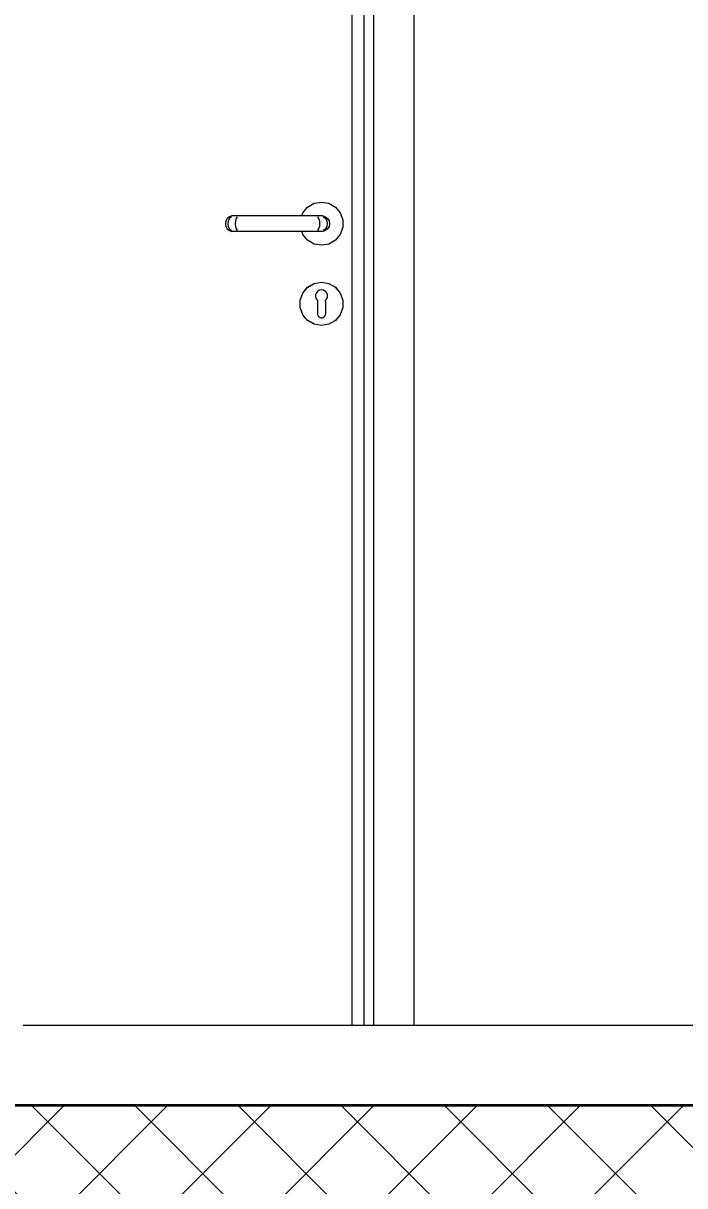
# Model space of a CAD drawing. Header units: millimetres. Extents: x -15634 to 67596, y -3027 to 55843.
# Drawn here: x 3894 to 4719, y 26496 to 27946 of the extents above; entities that cross this region are included whole.
import ezdxf

# ---------------------------------------------------------------- set-up
doc = ezdxf.new("R2010")
doc.units = ezdxf.units.MM
doc.header["$MEASUREMENT"] = 0
doc.set_wipeout_variables(frame=1)
doc.linetypes.add('Wipeout_Contour', pattern=[1000, 0, -1000])
doc.layers.add('Dimensioning - General', color=7, linetype='Continuous')
doc.layers.add('Structural - Bearing', color=7, linetype='Continuous')
for name, color, linetype, lineweight, true_color in [('Dimensioning - General_Pen_No__61', 7, 'Continuous', 20, 0x6a6a6a), ('Dimensioning - General_Pen_No__88', 7, 'Continuous', 20, 0xfd4435), ('Structural - Bearing_Pen_No__61', 7, 'Continuous', 20, 0x6a6a6a), ('Structural - Bearing_Pen_No__82', 7, 'Continuous', 20, 0xaaaaaa)]:
    doc.layers.add(name, color=color, linetype=linetype, lineweight=lineweight, true_color=true_color)
doc.layers.add('Structural - Bearing_Pen_No__1', color=7, linetype='Continuous', lineweight=13)
doc.layers.add('Structural - Bearing_Pen_No__7', color=7, linetype='Continuous', lineweight=35)
doc.styles.add('GENERATED_STYLE_6', font='calibril.ttf')
doc.dimstyles.new('GENERATED_STYLE__3', dxfattribs={"dimtxt": 195.999997, "dimasz": 106.4, "dimexe": 0.18, "dimexo": 0.0625, "dimgap": 0.09, "dimtad": 1, "dimdec": 0, "dimlfac": 0.1, "dimzin": 0, "dimdsep": 46, "dimtxsty": 'GENERATED_STYLE_6', "dimblk": 'ARROWHEAD_2', "dimblk1": 'ARROWHEAD_2', "dimblk2": 'ARROWHEAD_2', "dimcen": 0.09, "dimse1": 1, "dimse2": 1, "dimclrd": 256, "dimclre": 256, "dimclrt": 256, "dimadec": 0, "dimazin": 0, "dimtfac": 1, "dimtdec": 4, "dimtmove": 0, "dimatfit": 3, "dimfxl": 1, "dimtolj": 1, "dimtzin": 0, "dimarcsym": 0})

# ---------------------------------------------------------------- blocks, each defined once
blk = doc.blocks.new('*D52')
at = {"layer": 'Dimensioning - General_Pen_No__61', "color": 251, "linetype": 'Continuous', "lineweight": 20, "true_color": 0x6a6a6a, "transparency": 16777216}
for p, q in [((27454.4, 26636), (27594.4, 26555.2)), ((27629.4, 26595.6), (27419.4, 26595.6)), ((27524.4, 26395.6), (27524.4, 26595.6)), ((27454.4, 26436), (27594.4, 26355.2)), ((27629.4, 26395.6), (27419.4, 26395.6))]:
    blk.add_line(p, q, dxfattribs=at)
blk = doc.blocks.new('ARROWHEAD_2')
at = {"color": 0, "linetype": 'Continuous', "lineweight": 0}
for p, q in [((-0.378, -0.655), (0.378, 0.655)), ((0, 0), (-1, 0))]:
    blk.add_line(p, q, dxfattribs=at)
blk = doc.blocks.new('*D53')
at = {"layer": 'Dimensioning - General_Pen_No__61', "color": 251, "linetype": 'Continuous', "lineweight": 20, "true_color": 0x6a6a6a, "transparency": 16777216}
for p, q in [((27454.4, 29336), (27594.4, 29255.2)), ((27629.4, 29295.6), (27419.4, 29295.6)), ((27524.4, 26595.6), (27524.4, 29295.6)), ((27454.4, 26636), (27594.4, 26555.2)), ((27629.4, 26595.6), (27419.4, 26595.6))]:
    blk.add_line(p, q, dxfattribs=at)
at = {"layer": 'Dimensioning - General_Pen_No__88', "color": 20, "lineweight": 20, "true_color": 0xfd4435, "transparency": 16777216, "char_height": 196, "attachment_point": 7, "rotation": 90, "style": 'GENERATED_STYLE_6'}
for s, insert in [('\\A1;{\\pql;\\fCalibri Light|b0|i0|c0|p34;20}', (27485.2, 28937.4)), ('\\A1;{\\pql;\\fCalibri Light|b0|i0|c0|p34;270}', (27485.2, 27707.3))]:
    blk.add_mtext(s, dxfattribs=dict(at, insert=insert))
blk = doc.blocks.new('*D100')
at = {"layer": 'Dimensioning - General_Pen_No__61', "color": 251, "linetype": 'Continuous', "lineweight": 20, "true_color": 0x6a6a6a, "transparency": 16777216}
for p, q in [((28004.4, 26636), (28144.4, 26555.2)), ((28179.4, 26595.6), (27969.4, 26595.6)), ((28074.4, 26395.6), (28074.4, 26595.6)), ((28004.4, 26436), (28144.4, 26355.2)), ((28179.4, 26395.6), (27969.4, 26395.6))]:
    blk.add_line(p, q, dxfattribs=at)
blk = doc.blocks.new('*D101')
at = {"layer": 'Dimensioning - General_Pen_No__61', "color": 251, "linetype": 'Continuous', "lineweight": 20, "true_color": 0x6a6a6a, "transparency": 16777216}
for p, q in [((28004.4, 29336), (28144.4, 29255.2)), ((28179.4, 29295.6), (27969.4, 29295.6)), ((28074.4, 26595.6), (28074.4, 29295.6)), ((28004.4, 26636), (28144.4, 26555.2)), ((28179.4, 26595.6), (27969.4, 26595.6))]:
    blk.add_line(p, q, dxfattribs=at)
at = {"layer": 'Dimensioning - General_Pen_No__88', "color": 20, "lineweight": 20, "true_color": 0xfd4435, "transparency": 16777216, "char_height": 196, "attachment_point": 7, "rotation": 90, "style": 'GENERATED_STYLE_6'}
for s, insert in [('\\A1;{\\pql;\\fCalibri Light|b0|i0|c0|p34;20}', (28035.2, 28937.4)), ('\\A1;{\\pql;\\fCalibri Light|b0|i0|c0|p34;270}', (28035.2, 27707.3))]:
    blk.add_mtext(s, dxfattribs=dict(at, insert=insert))
blk = doc.blocks.new('*D128')
at = {"layer": 'Dimensioning - General_Pen_No__61', "color": 251, "linetype": 'Continuous', "lineweight": 20, "true_color": 0x6a6a6a, "transparency": 16777216}
for p, q in [((28554.4, 26636), (28694.4, 26555.2)), ((28729.4, 26595.6), (28519.4, 26595.6)), ((28624.4, 23695.6), (28624.4, 26595.6)), ((28554.4, 23736), (28694.4, 23655.2)), ((28729.4, 23695.6), (28519.4, 23695.6))]:
    blk.add_line(p, q, dxfattribs=at)
at = {"layer": 'Dimensioning - General_Pen_No__88', "color": 20, "lineweight": 20, "true_color": 0xfd4435, "transparency": 16777216, "insert": (28585.2, 24907.3), "char_height": 196, "attachment_point": 7, "rotation": 90, "style": 'GENERATED_STYLE_6'}
blk.add_mtext('\\A1;{\\pql;\\fCalibri Light|b0|i0|c0|p34;290}', dxfattribs=at)
blk = doc.blocks.new('*D129')
at = {"layer": 'Dimensioning - General_Pen_No__61', "color": 251, "linetype": 'Continuous', "lineweight": 20, "true_color": 0x6a6a6a, "transparency": 16777216}
for p, q in [((28554.4, 29536), (28694.4, 29455.2)), ((28729.4, 29495.6), (28519.4, 29495.6)), ((28624.4, 26595.6), (28624.4, 29495.6)), ((28554.4, 26636), (28694.4, 26555.2)), ((28729.4, 26595.6), (28519.4, 26595.6))]:
    blk.add_line(p, q, dxfattribs=at)
at = {"layer": 'Dimensioning - General_Pen_No__88', "color": 20, "lineweight": 20, "true_color": 0xfd4435, "transparency": 16777216, "insert": (28585.2, 27807.3), "char_height": 196, "attachment_point": 7, "rotation": 90, "style": 'GENERATED_STYLE_6'}
blk.add_mtext('\\A1;{\\pql;\\fCalibri Light|b0|i0|c0|p34;290}', dxfattribs=at)

msp = doc.modelspace()

# ---------------------------------------------------------------- wipeouts: each hides what was drawn before it
at = {"color": 254, "linetype": 'Wipeout_Contour', "lineweight": 0, "ltscale": 112287.18999}
msp.add_wipeout([(4319.4, 26695.6), (4331.4, 26695.6), (4331.4, 28782.6), (4319.4, 28770.6)], dxfattribs=at).dxf.layer = 'Structural - Bearing'
at = {"color": 254, "linetype": 'Wipeout_Contour', "lineweight": 0, "ltscale": 756611.012508}
msp.add_wipeout([(4241.7, 27705.5), (4268.1, 27705.5), (4271.4, 27704.3), (4274, 27702), (4275.8, 27699), (4276.4, 27695.6), (4275.8, 27692.2), (4274, 27689.2), (4271.4, 27686.9), (4268.1, 27685.8), (4241.7, 27685.8), (4243, 27682.1), (4249, 27674.9), (4257.1, 27670.2), (4266.4, 27668.6), (4275.6, 27670.2), (4283.7, 27674.9), (4289.7, 27682.1), (4293, 27690.9), (4293, 27700.3), (4289.7, 27709.1), (4283.7, 27716.3), (4275.6, 27721), (4266.4, 27722.6), (4257.1, 27721), (4249, 27716.3), (4243, 27709.1)], dxfattribs=at).dxf.layer = 'Structural - Bearing'
at = {"color": 254, "linetype": 'Wipeout_Contour', "lineweight": 0, "ltscale": 195556.179742}
msp.add_wipeout([(4260, 27609.4), (4260.9, 27610.5), (4257.2, 27620.9), (4249.1, 27616.2), (4259, 27604.4), (4259, 27604.4), (4259, 27607)], dxfattribs=at).dxf.layer = 'Structural - Bearing'

# ---------------------------------------------------------------- next in the draw order: wipeouts: each hides what was drawn before it
at = {"color": 254, "linetype": 'Wipeout_Contour', "lineweight": 0, "ltscale": 112367.708616}
msp.add_wipeout([(4381.4, 26695.6), (4381.4, 28832.6), (4331.4, 28782.6), (4331.4, 26695.6)], dxfattribs=at).dxf.layer = 'Structural - Bearing'
at = {"color": 254, "linetype": 'Wipeout_Contour', "lineweight": 0, "ltscale": 112237.342647}
msp.add_wipeout([(4304.4, 28755.6), (4304.4, 26695.6), (4319.4, 26695.6), (4319.4, 28755.6)], dxfattribs=at).dxf.layer = 'Structural - Bearing'
at = {"color": 254, "linetype": 'Wipeout_Contour', "lineweight": 0, "ltscale": 112127.063232}
msp.add_wipeout([(4265.9, 27705.5), (4268.8, 27704.3), (4271.4, 27704.3), (4268.1, 27705.5)], dxfattribs=at).dxf.layer = 'Structural - Bearing'
at = {"color": 254, "linetype": 'Wipeout_Contour', "lineweight": 0, "ltscale": 112087.37121}
msp.add_wipeout([(4273.3, 27695.6), (4272.8, 27692.2), (4275.8, 27692.2), (4276.4, 27695.6)], dxfattribs=at).dxf.layer = 'Structural - Bearing'
at = {"color": 254, "linetype": 'Wipeout_Contour', "lineweight": 0, "ltscale": 167585.811843}
msp.add_wipeout([(4259.8, 27602), (4259, 27604.4), (4249.1, 27616.2), (4243.1, 27609.1), (4261.4, 27598.5), (4261.4, 27600)], dxfattribs=at).dxf.layer = 'Structural - Bearing'

# ---------------------------------------------------------------- next in the draw order: wipeouts: each hides what was drawn before it
at = {"color": 254, "linetype": 'Wipeout_Contour', "lineweight": 0, "ltscale": 112122.012749}
msp.add_wipeout([(4268.8, 27704.3), (4271.2, 27702), (4274, 27702), (4271.4, 27704.3)], dxfattribs=at).dxf.layer = 'Structural - Bearing'
at = {"color": 254, "linetype": 'Wipeout_Contour', "lineweight": 0, "ltscale": 112073.992477}
msp.add_wipeout([(4272.8, 27692.2), (4271.2, 27689.2), (4274, 27689.2), (4275.8, 27692.2)], dxfattribs=at).dxf.layer = 'Structural - Bearing'
at = {"color": 254, "linetype": 'Wipeout_Contour', "lineweight": 0, "ltscale": 111776.581063}
msp.add_wipeout([(4249, 27616.3), (4249.1, 27616.2), (4257.2, 27620.9), (4257.1, 27621)], dxfattribs=at).dxf.layer = 'Structural - Bearing'

# ---------------------------------------------------------------- next in the draw order: wipeouts: each hides what was drawn before it
at = {"color": 254, "linetype": 'Wipeout_Contour', "lineweight": 0, "ltscale": 112112.924105}
msp.add_wipeout([(4271.2, 27702), (4272.8, 27699), (4275.8, 27699), (4274, 27702)], dxfattribs=at).dxf.layer = 'Structural - Bearing'
at = {"color": 254, "linetype": 'Wipeout_Contour', "lineweight": 0, "ltscale": 112062.365379}
msp.add_wipeout([(4268.8, 27686.9), (4271.4, 27686.9), (4274, 27689.2), (4271.2, 27689.2)], dxfattribs=at).dxf.layer = 'Structural - Bearing'
at = {"color": 254, "linetype": 'Wipeout_Contour', "lineweight": 0, "ltscale": 167652.473073}
msp.add_wipeout([(4261.6, 27611.3), (4263.8, 27612.6), (4266.4, 27613), (4266.4, 27622.5), (4257.2, 27620.9), (4260.9, 27610.5)], dxfattribs=at).dxf.layer = 'Structural - Bearing'

# ---------------------------------------------------------------- next in the draw order: wipeouts: each hides what was drawn before it
at = {"color": 254, "linetype": 'Wipeout_Contour', "lineweight": 0, "ltscale": 112100.891943}
msp.add_wipeout([(4275.8, 27699), (4272.8, 27699), (4273.3, 27695.6), (4276.4, 27695.6)], dxfattribs=at).dxf.layer = 'Structural - Bearing'
at = {"color": 254, "linetype": 'Wipeout_Contour', "lineweight": 0, "ltscale": 112053.893819}
msp.add_wipeout([(4268.8, 27686.9), (4265.9, 27685.8), (4268.1, 27685.8), (4271.4, 27686.9)], dxfattribs=at).dxf.layer = 'Structural - Bearing'
at = {"color": 254, "linetype": 'Wipeout_Contour', "lineweight": 0, "ltscale": 111794.322772}
msp.add_wipeout([(4257.1, 27621), (4257.2, 27620.9), (4266.4, 27622.5), (4266.4, 27622.6)], dxfattribs=at).dxf.layer = 'Structural - Bearing'
at = {"color": 254, "linetype": 'Wipeout_Contour', "lineweight": 0, "ltscale": 111705.782397}
msp.add_wipeout([(4261.4, 27596.5), (4261.4, 27598.5), (4243.1, 27609.1), (4239.9, 27600.3)], dxfattribs=at).dxf.layer = 'Structural - Bearing'

# ---------------------------------------------------------------- next in the draw order: wipeouts: each hides what was drawn before it
at = {"color": 254, "linetype": 'Wipeout_Contour', "lineweight": 0, "ltscale": 112124.297652}
msp.add_wipeout([(4265.9, 27705.5), (4259.8, 27705.5), (4261.5, 27704.3), (4268.8, 27704.3)], dxfattribs=at).dxf.layer = 'Structural - Bearing'
at = {"color": 254, "linetype": 'Wipeout_Contour', "lineweight": 0, "ltscale": 112083.660634}
msp.add_wipeout([(4273.3, 27695.6), (4264, 27695.6), (4263.7, 27692.2), (4272.8, 27692.2)], dxfattribs=at).dxf.layer = 'Structural - Bearing'
at = {"color": 254, "linetype": 'Wipeout_Contour', "lineweight": 0, "ltscale": 167659.349677}
msp.add_wipeout([(4268.9, 27612.6), (4271.1, 27611.3), (4271.8, 27610.5), (4275.6, 27620.9), (4266.4, 27622.5), (4266.4, 27613)], dxfattribs=at).dxf.layer = 'Structural - Bearing'
at = {"color": 254, "linetype": 'Wipeout_Contour', "lineweight": 0, "ltscale": 111748.861102}
msp.add_wipeout([(4243, 27609.1), (4243.1, 27609.1), (4249.1, 27616.2), (4249, 27616.3)], dxfattribs=at).dxf.layer = 'Structural - Bearing'
at = {"color": 254, "linetype": 'Wipeout_Contour', "lineweight": 0, "ltscale": 139534.040785}
msp.add_wipeout([(4257.2, 27570.3), (4261.5, 27582.3), (4261.4, 27583.1), (4261.4, 27589.6), (4249.1, 27575)], dxfattribs=at).dxf.layer = 'Structural - Bearing'

# ---------------------------------------------------------------- next in the draw order: wipeouts: each hides what was drawn before it
at = {"color": 254, "linetype": 'Wipeout_Contour', "lineweight": 0, "ltscale": 112118.806863}
msp.add_wipeout([(4268.8, 27704.3), (4261.5, 27704.3), (4262.8, 27702), (4271.2, 27702)], dxfattribs=at).dxf.layer = 'Structural - Bearing'
at = {"color": 254, "linetype": 'Wipeout_Contour', "lineweight": 0, "ltscale": 112070.457236}
msp.add_wipeout([(4272.8, 27692.2), (4263.7, 27692.2), (4262.8, 27689.2), (4271.2, 27689.2)], dxfattribs=at).dxf.layer = 'Structural - Bearing'
at = {"color": 254, "linetype": 'Wipeout_Contour', "lineweight": 0, "ltscale": 111799.952104}
msp.add_wipeout([(4266.4, 27622.6), (4266.4, 27622.5), (4275.6, 27620.9), (4275.6, 27621)], dxfattribs=at).dxf.layer = 'Structural - Bearing'
at = {"color": 254, "linetype": 'Wipeout_Contour', "lineweight": 0, "ltscale": 111643.877132}
msp.add_wipeout([(4261.4, 27589.6), (4261.4, 27592.7), (4243.1, 27582.2), (4249.1, 27575)], dxfattribs=at).dxf.layer = 'Structural - Bearing'

# ---------------------------------------------------------------- next in the draw order: wipeouts: each hides what was drawn before it
at = {"color": 254, "linetype": 'Wipeout_Contour', "lineweight": 0, "ltscale": 112109.390081}
msp.add_wipeout([(4271.2, 27702), (4262.8, 27702), (4263.7, 27699), (4272.8, 27699)], dxfattribs=at).dxf.layer = 'Structural - Bearing'
at = {"color": 254, "linetype": 'Wipeout_Contour', "lineweight": 0, "ltscale": 112059.157798}
msp.add_wipeout([(4271.2, 27689.2), (4262.8, 27689.2), (4261.5, 27686.9), (4268.8, 27686.9)], dxfattribs=at).dxf.layer = 'Structural - Bearing'
at = {"color": 254, "linetype": 'Wipeout_Contour', "lineweight": 0, "ltscale": 195575.127196}
msp.add_wipeout([(4272.8, 27609.4), (4273.7, 27607), (4273.8, 27604.4), (4273.7, 27604.4), (4283.7, 27616.2), (4275.6, 27620.9), (4271.8, 27610.5)], dxfattribs=at).dxf.layer = 'Structural - Bearing'
at = {"color": 254, "linetype": 'Wipeout_Contour', "lineweight": 0, "ltscale": 111663.577775}
msp.add_wipeout([(4261.4, 27592.7), (4261.4, 27594.7), (4239.9, 27590.9), (4243.1, 27582.2)], dxfattribs=at).dxf.layer = 'Structural - Bearing'

# ---------------------------------------------------------------- next in the draw order: wipeouts: each hides what was drawn before it
at = {"color": 254, "linetype": 'Wipeout_Contour', "lineweight": 0, "ltscale": 112097.181811}
msp.add_wipeout([(4272.8, 27699), (4263.7, 27699), (4264, 27695.6), (4273.3, 27695.6)], dxfattribs=at).dxf.layer = 'Structural - Bearing'
at = {"color": 254, "linetype": 'Wipeout_Contour', "lineweight": 0, "ltscale": 112051.126439}
msp.add_wipeout([(4268.8, 27686.9), (4261.5, 27686.9), (4259.8, 27685.8), (4265.9, 27685.8)], dxfattribs=at).dxf.layer = 'Structural - Bearing'
at = {"color": 254, "linetype": 'Wipeout_Contour', "lineweight": 0, "ltscale": 111792.789718}
msp.add_wipeout([(4275.6, 27621), (4275.6, 27620.9), (4283.7, 27616.2), (4283.7, 27616.3)], dxfattribs=at).dxf.layer = 'Structural - Bearing'
at = {"color": 254, "linetype": 'Wipeout_Contour', "lineweight": 0, "ltscale": 111684.217225}
msp.add_wipeout([(4261.4, 27594.7), (4261.4, 27596.5), (4239.9, 27600.3), (4239.9, 27590.9)], dxfattribs=at).dxf.layer = 'Structural - Bearing'
at = {"color": 254, "linetype": 'Wipeout_Contour', "lineweight": 0, "ltscale": 223239.106295}
msp.add_wipeout([(4261.7, 27581.4), (4261.5, 27582.3), (4257.2, 27570.3), (4266.4, 27568.7), (4266.4, 27578.2), (4265.5, 27578.2), (4263.9, 27578.8), (4262.5, 27579.9)], dxfattribs=at).dxf.layer = 'Structural - Bearing'

# ---------------------------------------------------------------- next in the draw order: wipeouts: each hides what was drawn before it
at = {"color": 254, "linetype": 'Wipeout_Contour', "lineweight": 0, "ltscale": 112119.565058}
msp.add_wipeout([(4259.8, 27705.5), (4251.6, 27705.5), (4252, 27704.3), (4261.5, 27704.3)], dxfattribs=at).dxf.layer = 'Structural - Bearing'
at = {"color": 254, "linetype": 'Wipeout_Contour', "lineweight": 0, "ltscale": 112077.450231}
msp.add_wipeout([(4252.7, 27695.6), (4252.6, 27692.2), (4263.7, 27692.2), (4264, 27695.6)], dxfattribs=at).dxf.layer = 'Structural - Bearing'
at = {"color": 254, "linetype": 'Wipeout_Contour', "lineweight": 0, "ltscale": 111714.500484}
msp.add_wipeout([(4239.8, 27600.3), (4239.9, 27600.3), (4243.1, 27609.1), (4243, 27609.1)], dxfattribs=at).dxf.layer = 'Structural - Bearing'
at = {"color": 254, "linetype": 'Wipeout_Contour', "lineweight": 0, "ltscale": 167605.864055}
msp.add_wipeout([(4272.9, 27602), (4271.4, 27600), (4271.4, 27598.5), (4289.7, 27609.1), (4283.7, 27616.2), (4273.7, 27604.4)], dxfattribs=at).dxf.layer = 'Structural - Bearing'
at = {"color": 254, "linetype": 'Wipeout_Contour', "lineweight": 0, "ltscale": 223247.401892}
msp.add_wipeout([(4267.2, 27578.2), (4266.4, 27578.2), (4266.4, 27568.7), (4275.6, 27570.3), (4271.2, 27582.3), (4271.1, 27581.4), (4270.2, 27579.9), (4268.9, 27578.8)], dxfattribs=at).dxf.layer = 'Structural - Bearing'
at = {"color": 254, "linetype": 'Wipeout_Contour', "lineweight": 0, "ltscale": 111594.855953}
msp.add_wipeout([(4257.1, 27570.2), (4257.2, 27570.3), (4249.1, 27575), (4249, 27574.9)], dxfattribs=at).dxf.layer = 'Structural - Bearing'

# ---------------------------------------------------------------- next in the draw order: wipeouts: each hides what was drawn before it
at = {"color": 254, "linetype": 'Wipeout_Contour', "lineweight": 0, "ltscale": 112113.383524}
msp.add_wipeout([(4261.5, 27704.3), (4252, 27704.3), (4252.4, 27702), (4262.8, 27702)], dxfattribs=at).dxf.layer = 'Structural - Bearing'
at = {"color": 254, "linetype": 'Wipeout_Contour', "lineweight": 0, "ltscale": 112064.518659}
msp.add_wipeout([(4252.6, 27692.2), (4252.4, 27689.2), (4262.8, 27689.2), (4263.7, 27692.2)], dxfattribs=at).dxf.layer = 'Structural - Bearing'
at = {"color": 254, "linetype": 'Wipeout_Contour', "lineweight": 0, "ltscale": 111773.698641}
msp.add_wipeout([(4283.7, 27616.3), (4283.7, 27616.2), (4289.7, 27609.1), (4289.7, 27609.1)], dxfattribs=at).dxf.layer = 'Structural - Bearing'
at = {"color": 254, "linetype": 'Wipeout_Contour', "lineweight": 0, "ltscale": 111613.976672}
msp.add_wipeout([(4249, 27574.9), (4249.1, 27575), (4243.1, 27582.2), (4243, 27582.1)], dxfattribs=at).dxf.layer = 'Structural - Bearing'
at = {"color": 254, "linetype": 'Wipeout_Contour', "lineweight": 0, "ltscale": 111587.680806}
msp.add_wipeout([(4266.4, 27568.6), (4266.4, 27568.7), (4257.2, 27570.3), (4257.1, 27570.2)], dxfattribs=at).dxf.layer = 'Structural - Bearing'

# ---------------------------------------------------------------- next in the draw order: wipeouts: each hides what was drawn before it
at = {"color": 254, "linetype": 'Wipeout_Contour', "lineweight": 0, "ltscale": 112103.453546}
msp.add_wipeout([(4252.4, 27702), (4252.6, 27699), (4263.7, 27699), (4262.8, 27702)], dxfattribs=at).dxf.layer = 'Structural - Bearing'
at = {"color": 254, "linetype": 'Wipeout_Contour', "lineweight": 0, "ltscale": 112053.731596}
msp.add_wipeout([(4262.8, 27689.2), (4252.4, 27689.2), (4252, 27686.9), (4261.5, 27686.9)], dxfattribs=at).dxf.layer = 'Structural - Bearing'
at = {"color": 254, "linetype": 'Wipeout_Contour', "lineweight": 0, "ltscale": 111724.092567}
msp.add_wipeout([(4271.4, 27598.5), (4271.4, 27596.5), (4292.9, 27600.3), (4289.7, 27609.1)], dxfattribs=at).dxf.layer = 'Structural - Bearing'
at = {"color": 254, "linetype": 'Wipeout_Contour', "lineweight": 0, "ltscale": 111642.731666}
msp.add_wipeout([(4243, 27582.1), (4243.1, 27582.2), (4239.9, 27590.9), (4239.8, 27590.9)], dxfattribs=at).dxf.layer = 'Structural - Bearing'

# ---------------------------------------------------------------- next in the draw order: wipeouts: each hides what was drawn before it
at = {"color": 254, "linetype": 'Wipeout_Contour', "lineweight": 0, "ltscale": 112090.972149}
msp.add_wipeout([(4263.7, 27699), (4252.6, 27699), (4252.7, 27695.6), (4264, 27695.6)], dxfattribs=at).dxf.layer = 'Structural - Bearing'
at = {"color": 254, "linetype": 'Wipeout_Contour', "lineweight": 0, "ltscale": 112046.390769}
msp.add_wipeout([(4261.5, 27686.9), (4252, 27686.9), (4251.6, 27685.8), (4259.8, 27685.8)], dxfattribs=at).dxf.layer = 'Structural - Bearing'
at = {"color": 254, "linetype": 'Wipeout_Contour', "lineweight": 0, "ltscale": 111744.976302}
msp.add_wipeout([(4289.7, 27609.1), (4289.7, 27609.1), (4292.9, 27600.3), (4293, 27600.3)], dxfattribs=at).dxf.layer = 'Structural - Bearing'
at = {"color": 254, "linetype": 'Wipeout_Contour', "lineweight": 0, "ltscale": 111677.643825}
msp.add_wipeout([(4239.8, 27590.9), (4239.9, 27590.9), (4239.9, 27600.3), (4239.8, 27600.3)], dxfattribs=at).dxf.layer = 'Structural - Bearing'
at = {"color": 254, "linetype": 'Wipeout_Contour', "lineweight": 0, "ltscale": 139547.02721}
msp.add_wipeout([(4283.7, 27575), (4271.4, 27589.6), (4271.4, 27583.1), (4271.2, 27582.3), (4275.6, 27570.3)], dxfattribs=at).dxf.layer = 'Structural - Bearing'

# ---------------------------------------------------------------- next in the draw order: wipeouts: each hides what was drawn before it
at = {"color": 254, "linetype": 'Wipeout_Contour', "lineweight": 0, "ltscale": 112049.207074}
msp.add_wipeout([(4252.7, 27695.6), (4170.1, 27695.6), (4170.1, 27692.2), (4252.6, 27692.2)], dxfattribs=at).dxf.layer = 'Structural - Bearing'
at = {"color": 254, "linetype": 'Wipeout_Contour', "lineweight": 0, "ltscale": 112092.561095}
msp.add_wipeout([(4251.6, 27705.5), (4171.1, 27705.5), (4170.7, 27704.3), (4252, 27704.3)], dxfattribs=at).dxf.layer = 'Structural - Bearing'
at = {"color": 254, "linetype": 'Wipeout_Contour', "lineweight": 0, "ltscale": 111703.463199}
msp.add_wipeout([(4271.4, 27596.5), (4271.4, 27594.7), (4292.9, 27590.9), (4292.9, 27600.3)], dxfattribs=at).dxf.layer = 'Structural - Bearing'
at = {"color": 254, "linetype": 'Wipeout_Contour', "lineweight": 0, "ltscale": 111593.320259}
msp.add_wipeout([(4275.6, 27570.2), (4275.6, 27570.3), (4266.4, 27568.7), (4266.4, 27568.6)], dxfattribs=at).dxf.layer = 'Structural - Bearing'

# ---------------------------------------------------------------- next in the draw order: wipeouts: each hides what was drawn before it
at = {"color": 254, "linetype": 'Wipeout_Contour', "lineweight": 0, "ltscale": 112085.80059}
msp.add_wipeout([(4252, 27704.3), (4170.7, 27704.3), (4170.4, 27702), (4252.4, 27702)], dxfattribs=at).dxf.layer = 'Structural - Bearing'
at = {"color": 254, "linetype": 'Wipeout_Contour', "lineweight": 0, "ltscale": 112036.496584}
msp.add_wipeout([(4170.1, 27692.2), (4170.4, 27689.2), (4252.4, 27689.2), (4252.6, 27692.2)], dxfattribs=at).dxf.layer = 'Structural - Bearing'
at = {"color": 254, "linetype": 'Wipeout_Contour', "lineweight": 0, "ltscale": 111681.897643}
msp.add_wipeout([(4271.4, 27594.7), (4271.4, 27592.7), (4289.7, 27582.2), (4292.9, 27590.9)], dxfattribs=at).dxf.layer = 'Structural - Bearing'

# ---------------------------------------------------------------- next in the draw order: wipeouts: each hides what was drawn before it
at = {"color": 254, "linetype": 'Wipeout_Contour', "lineweight": 0, "ltscale": 112075.44119}
msp.add_wipeout([(4170.4, 27702), (4170.1, 27699), (4252.6, 27699), (4252.4, 27702)], dxfattribs=at).dxf.layer = 'Structural - Bearing'
at = {"color": 254, "linetype": 'Wipeout_Contour', "lineweight": 0, "ltscale": 112026.133991}
msp.add_wipeout([(4252.4, 27689.2), (4170.4, 27689.2), (4170.7, 27686.9), (4252, 27686.9)], dxfattribs=at).dxf.layer = 'Structural - Bearing'
at = {"color": 254, "linetype": 'Wipeout_Contour', "lineweight": 0, "ltscale": 111659.443338}
msp.add_wipeout([(4271.4, 27592.7), (4271.4, 27589.6), (4283.7, 27575), (4289.7, 27582.2)], dxfattribs=at).dxf.layer = 'Structural - Bearing'

# ---------------------------------------------------------------- next in the draw order: wipeouts: each hides what was drawn before it
at = {"color": 254, "linetype": 'Wipeout_Contour', "lineweight": 0, "ltscale": 112062.732394}
msp.add_wipeout([(4252.6, 27699), (4170.1, 27699), (4170.1, 27695.6), (4252.7, 27695.6)], dxfattribs=at).dxf.layer = 'Structural - Bearing'
at = {"color": 254, "linetype": 'Wipeout_Contour', "lineweight": 0, "ltscale": 112019.369174}
msp.add_wipeout([(4252, 27686.9), (4170.7, 27686.9), (4171.1, 27685.8), (4251.6, 27685.8)], dxfattribs=at).dxf.layer = 'Structural - Bearing'
at = {"color": 254, "linetype": 'Wipeout_Contour', "lineweight": 0, "ltscale": 111710.084443}
msp.add_wipeout([(4293, 27600.3), (4292.9, 27600.3), (4292.9, 27590.9), (4293, 27590.9)], dxfattribs=at).dxf.layer = 'Structural - Bearing'
at = {"color": 254, "linetype": 'Wipeout_Contour', "lineweight": 0, "ltscale": 111611.090199}
msp.add_wipeout([(4283.7, 27574.9), (4283.7, 27575), (4275.6, 27570.3), (4275.6, 27570.2)], dxfattribs=at).dxf.layer = 'Structural - Bearing'

# ---------------------------------------------------------------- next in the draw order: wipeouts: each hides what was drawn before it
at = {"color": 254, "linetype": 'Wipeout_Contour', "lineweight": 0, "ltscale": 112021.038336}
msp.add_wipeout([(4170.1, 27695.6), (4158.7, 27695.6), (4159, 27692.2), (4170.1, 27692.2)], dxfattribs=at).dxf.layer = 'Structural - Bearing'
at = {"color": 254, "linetype": 'Wipeout_Contour', "lineweight": 0, "ltscale": 112065.613397}
msp.add_wipeout([(4171.1, 27705.5), (4163, 27705.5), (4161.3, 27704.3), (4170.7, 27704.3)], dxfattribs=at).dxf.layer = 'Structural - Bearing'
at = {"color": 254, "linetype": 'Wipeout_Contour', "lineweight": 0, "ltscale": 753978.670594}
msp.add_wipeout([(4259, 27607), (4259, 27604.4), (4259.8, 27602), (4261.4, 27600), (4261.4, 27583.1), (4261.7, 27581.4), (4262.5, 27579.9), (4263.9, 27578.8), (4265.5, 27578.2), (4267.2, 27578.2), (4268.9, 27578.8), (4270.2, 27579.9), (4271.1, 27581.4), (4271.4, 27583.1), (4271.4, 27600), (4272.9, 27602), (4273.7, 27604.4), (4273.8, 27604.4), (4273.7, 27607), (4272.8, 27609.4), (4271.8, 27610.5), (4271.1, 27611.3), (4268.9, 27612.6), (4266.4, 27613), (4263.8, 27612.6), (4261.6, 27611.3), (4260, 27609.4)], dxfattribs=at).dxf.layer = 'Structural - Bearing'
at = {"color": 254, "linetype": 'Wipeout_Contour', "lineweight": 0, "ltscale": 111673.226481}
msp.add_wipeout([(4293, 27590.9), (4292.9, 27590.9), (4289.7, 27582.2), (4289.7, 27582.1)], dxfattribs=at).dxf.layer = 'Structural - Bearing'

# ---------------------------------------------------------------- next in the draw order: wipeouts: each hides what was drawn before it
at = {"color": 254, "linetype": 'Wipeout_Contour', "lineweight": 0, "ltscale": 112058.282297}
msp.add_wipeout([(4170.7, 27704.3), (4161.3, 27704.3), (4159.9, 27702), (4170.4, 27702)], dxfattribs=at).dxf.layer = 'Structural - Bearing'
at = {"color": 254, "linetype": 'Wipeout_Contour', "lineweight": 0, "ltscale": 112008.545544}
msp.add_wipeout([(4159, 27692.2), (4159.9, 27689.2), (4170.4, 27689.2), (4170.1, 27692.2)], dxfattribs=at).dxf.layer = 'Structural - Bearing'
at = {"color": 254, "linetype": 'Wipeout_Contour', "lineweight": 0, "ltscale": 111638.843308}
msp.add_wipeout([(4289.7, 27582.1), (4289.7, 27582.2), (4283.7, 27575), (4283.7, 27574.9)], dxfattribs=at).dxf.layer = 'Structural - Bearing'

# ---------------------------------------------------------------- next in the draw order: wipeouts: each hides what was drawn before it
at = {"color": 254, "linetype": 'Wipeout_Contour', "lineweight": 0, "ltscale": 112047.499845}
msp.add_wipeout([(4159.9, 27702), (4159, 27699), (4170.1, 27699), (4170.4, 27702)], dxfattribs=at).dxf.layer = 'Structural - Bearing'
at = {"color": 254, "linetype": 'Wipeout_Contour', "lineweight": 0, "ltscale": 111998.60106}
msp.add_wipeout([(4170.4, 27689.2), (4159.9, 27689.2), (4161.3, 27686.9), (4170.7, 27686.9)], dxfattribs=at).dxf.layer = 'Structural - Bearing'

# ---------------------------------------------------------------- next in the draw order: wipeouts: each hides what was drawn before it
at = {"color": 254, "linetype": 'Wipeout_Contour', "lineweight": 0, "ltscale": 112034.567049}
msp.add_wipeout([(4159, 27699), (4158.7, 27695.6), (4170.1, 27695.6), (4170.1, 27699)], dxfattribs=at).dxf.layer = 'Structural - Bearing'
at = {"color": 254, "linetype": 'Wipeout_Contour', "lineweight": 0, "ltscale": 111992.403881}
msp.add_wipeout([(4170.7, 27686.9), (4161.3, 27686.9), (4163, 27685.8), (4171.1, 27685.8)], dxfattribs=at).dxf.layer = 'Structural - Bearing'

# ---------------------------------------------------------------- next in the draw order: wipeouts: each hides what was drawn before it
at = {"color": 254, "linetype": 'Wipeout_Contour', "lineweight": 0, "ltscale": 112014.974627}
msp.add_wipeout([(4158.7, 27695.6), (4149.4, 27695.6), (4150, 27692.2), (4159, 27692.2)], dxfattribs=at).dxf.layer = 'Structural - Bearing'
at = {"color": 254, "linetype": 'Wipeout_Contour', "lineweight": 0, "ltscale": 112060.985806}
msp.add_wipeout([(4163, 27705.5), (4156.8, 27705.5), (4153.9, 27704.3), (4161.3, 27704.3)], dxfattribs=at).dxf.layer = 'Structural - Bearing'

# ---------------------------------------------------------------- next in the draw order: wipeouts: each hides what was drawn before it
at = {"color": 254, "linetype": 'Wipeout_Contour', "lineweight": 0, "ltscale": 112052.982944}
msp.add_wipeout([(4161.3, 27704.3), (4153.9, 27704.3), (4151.5, 27702), (4159.9, 27702)], dxfattribs=at).dxf.layer = 'Structural - Bearing'
at = {"color": 254, "linetype": 'Wipeout_Contour', "lineweight": 0, "ltscale": 112002.745684}
msp.add_wipeout([(4159, 27692.2), (4150, 27692.2), (4151.5, 27689.2), (4159.9, 27689.2)], dxfattribs=at).dxf.layer = 'Structural - Bearing'

# ---------------------------------------------------------------- next in the draw order: wipeouts: each hides what was drawn before it
at = {"color": 254, "linetype": 'Wipeout_Contour', "lineweight": 0, "ltscale": 112041.701982}
msp.add_wipeout([(4159.9, 27702), (4151.5, 27702), (4150, 27699), (4159, 27699)], dxfattribs=at).dxf.layer = 'Structural - Bearing'
at = {"color": 254, "linetype": 'Wipeout_Contour', "lineweight": 0, "ltscale": 111993.298906}
msp.add_wipeout([(4159.9, 27689.2), (4151.5, 27689.2), (4153.9, 27686.9), (4161.3, 27686.9)], dxfattribs=at).dxf.layer = 'Structural - Bearing'

# ---------------------------------------------------------------- next in the draw order: wipeouts: each hides what was drawn before it
at = {"color": 254, "linetype": 'Wipeout_Contour', "lineweight": 0, "ltscale": 112028.504064}
msp.add_wipeout([(4159, 27699), (4150, 27699), (4149.4, 27695.6), (4158.7, 27695.6)], dxfattribs=at).dxf.layer = 'Structural - Bearing'
at = {"color": 254, "linetype": 'Wipeout_Contour', "lineweight": 0, "ltscale": 111987.773279}
msp.add_wipeout([(4161.3, 27686.9), (4153.9, 27686.9), (4156.8, 27685.8), (4163, 27685.8)], dxfattribs=at).dxf.layer = 'Structural - Bearing'

# ---------------------------------------------------------------- next in the draw order: wipeouts: each hides what was drawn before it
at = {"color": 254, "linetype": 'Wipeout_Contour', "lineweight": 0, "ltscale": 112011.363717}
msp.add_wipeout([(4146.4, 27695.6), (4147, 27692.2), (4150, 27692.2), (4149.4, 27695.6)], dxfattribs=at).dxf.layer = 'Structural - Bearing'
at = {"color": 254, "linetype": 'Wipeout_Contour', "lineweight": 0, "ltscale": 112058.288649}
msp.add_wipeout([(4154.6, 27705.5), (4151.4, 27704.3), (4153.9, 27704.3), (4156.8, 27705.5)], dxfattribs=at).dxf.layer = 'Structural - Bearing'

# ---------------------------------------------------------------- next in the draw order: wipeouts: each hides what was drawn before it
at = {"color": 254, "linetype": 'Wipeout_Contour', "lineweight": 0, "ltscale": 112049.859567}
msp.add_wipeout([(4148.7, 27702), (4151.5, 27702), (4153.9, 27704.3), (4151.4, 27704.3)], dxfattribs=at).dxf.layer = 'Structural - Bearing'
at = {"color": 254, "linetype": 'Wipeout_Contour', "lineweight": 0, "ltscale": 111999.304026}
msp.add_wipeout([(4150, 27692.2), (4147, 27692.2), (4148.7, 27689.2), (4151.5, 27689.2)], dxfattribs=at).dxf.layer = 'Structural - Bearing'

# ---------------------------------------------------------------- next in the draw order: wipeouts: each hides what was drawn before it
at = {"color": 254, "linetype": 'Wipeout_Contour', "lineweight": 0, "ltscale": 112038.26151}
msp.add_wipeout([(4148.7, 27702), (4147, 27699), (4150, 27699), (4151.5, 27702)], dxfattribs=at).dxf.layer = 'Structural - Bearing'
at = {"color": 254, "linetype": 'Wipeout_Contour', "lineweight": 0, "ltscale": 111990.173876}
msp.add_wipeout([(4148.7, 27689.2), (4151.4, 27686.9), (4153.9, 27686.9), (4151.5, 27689.2)], dxfattribs=at).dxf.layer = 'Structural - Bearing'

# ---------------------------------------------------------------- next in the draw order: wipeouts: each hides what was drawn before it
at = {"color": 254, "linetype": 'Wipeout_Contour', "lineweight": 0, "ltscale": 112024.893586}
msp.add_wipeout([(4147, 27699), (4146.4, 27695.6), (4149.4, 27695.6), (4150, 27699)], dxfattribs=at).dxf.layer = 'Structural - Bearing'
at = {"color": 254, "linetype": 'Wipeout_Contour', "lineweight": 0, "ltscale": 111985.074365}
msp.add_wipeout([(4151.4, 27686.9), (4154.6, 27685.8), (4156.8, 27685.8), (4153.9, 27686.9)], dxfattribs=at).dxf.layer = 'Structural - Bearing'

# ---------------------------------------------------------------- next in the draw order: wipeouts: each hides what was drawn before it
at = {"color": 254, "linetype": 'Wipeout_Contour', "lineweight": 0, "ltscale": 225572.030553}
msp.add_wipeout([(3894.4, 26695.6), (3894.4, 26595.6), (5194.4, 26595.6), (5194.4, 29295.6), (3894.4, 29295.6), (3894.4, 28832.6), (4381.4, 28832.6), (4381.4, 26695.6)], dxfattribs=at).dxf.layer = 'Structural - Bearing'

# ---------------------------------------------------------------- next in the draw order: hatches: boundary and pattern name
at = {"layer": 'Structural - Bearing_Pen_No__1', "linetype": 'Continuous', "lineweight": 13}
h = msp.add_hatch(dxfattribs=at)
h.set_pattern_fill('CONCRETE_BLOCK', style=0, pattern_type=2)
h.set_pattern_definition([(45, (0, 0), (-64.34671, 64.34671), []), (135, (0, 0), (64.34671, 64.34671), [])])
h.paths.add_polyline_path([(-655.6, 26395.6), (44144.4, 26395.6), (44144.4, 26595.6), (-655.6, 26595.6)])

# ---------------------------------------------------------------- next in the draw order: linework, layer by layer
at = {"layer": 'Structural - Bearing_Pen_No__1', "color": 7, "linetype": 'Continuous', "lineweight": 13}
msp.add_line((3894.4, 26595.6), (6354.4, 26595.6), dxfattribs=at)
at = {"layer": 'Structural - Bearing_Pen_No__61', "color": 251, "linetype": 'Continuous', "lineweight": 20, "true_color": 0x6a6a6a}
msp.add_lwpolyline([(6354.4, 26695.6), (3894.4, 26695.6)], dxfattribs=at)
at = {"layer": 'Structural - Bearing_Pen_No__7', "color": 7, "linetype": 'Continuous', "lineweight": 35, "flags": 128}
msp.add_lwpolyline([(-655.6, 26395.6), (44144.4, 26395.6), (44144.4, 26595.6), (-655.6, 26595.6)], close=True, dxfattribs=at)
at = {"layer": 'Structural - Bearing_Pen_No__82', "color": 253, "linetype": 'Continuous', "lineweight": 20, "true_color": 0xaaaaaa}
for p, q in [((4381.4, 28832.6), (4381.4, 26695.6)), ((4331.4, 26695.6), (4331.4, 28782.6)), ((4319.4, 26695.6), (4319.4, 28770.6)), ((4304.4, 26695.6), (4304.4, 28755.6)), ((4243, 27709.1), (4249, 27716.3)), ((4249, 27716.3), (4257.1, 27721)), ((4257.1, 27721), (4266.4, 27722.6)), ((4266.4, 27722.6), (4275.6, 27721)), ((4275.6, 27721), (4283.7, 27716.3)), ((4283.7, 27716.3), (4289.7, 27709.1)), ((4147, 27699), (4146.4, 27695.6)), ((4146.4, 27695.6), (4147, 27692.2)), ((4148.7, 27702), (4147, 27699)), ((4151.4, 27704.3), (4148.7, 27702)), ((4150, 27699), (4149.4, 27695.6)), ((4149.4, 27695.6), (4150, 27692.2)), ((4151.5, 27702), (4150, 27699)), ((4154.6, 27705.5), (4151.4, 27704.3)), ((4153.9, 27704.3), (4151.5, 27702)), ((4156.8, 27705.5), (4154.6, 27705.5)), ((4163, 27705.5), (4156.8, 27705.5)), ((4159, 27699), (4158.7, 27695.6)), ((4158.7, 27695.6), (4159, 27692.2)), ((4159.9, 27702), (4159, 27699)), ((4161.3, 27704.3), (4159.9, 27702)), ((4171.1, 27705.5), (4163, 27705.5)), ((4251.6, 27705.5), (4171.1, 27705.5)), ((4241.7, 27705.5), (4243, 27709.1)), ((4259.8, 27705.5), (4251.6, 27705.5)), ((4265.9, 27705.5), (4259.8, 27705.5)), ((4261.5, 27704.3), (4262.8, 27702)), ((4262.8, 27702), (4263.7, 27699)), ((4263.7, 27699), (4264, 27695.6)), ((4264, 27695.6), (4263.7, 27692.2)), ((4268.1, 27705.5), (4265.9, 27705.5)), ((4268.1, 27705.5), (4271.4, 27704.3)), ((4268.8, 27704.3), (4271.2, 27702)), ((4271.2, 27702), (4272.8, 27699)), ((4271.4, 27704.3), (4274, 27702)), ((4272.8, 27699), (4273.3, 27695.6)), ((4273.3, 27695.6), (4272.8, 27692.2)), ((4274, 27702), (4275.8, 27699)), ((4275.8, 27699), (4276.4, 27695.6)), ((4276.4, 27695.6), (4275.8, 27692.2)), ((4289.7, 27709.1), (4293, 27700.3)), ((4293, 27700.3), (4293, 27690.9)), ((4147, 27692.2), (4148.7, 27689.2)), ((4148.7, 27689.2), (4151.4, 27686.9)), ((4150, 27692.2), (4151.5, 27689.2)), ((4151.4, 27686.9), (4154.6, 27685.8)), ((4151.5, 27689.2), (4153.9, 27686.9)), ((4156.8, 27685.8), (4154.6, 27685.8)), ((4163, 27685.8), (4156.8, 27685.8)), ((4159, 27692.2), (4159.9, 27689.2)), ((4159.9, 27689.2), (4161.3, 27686.9)), ((4171.1, 27685.8), (4163, 27685.8)), ((4251.6, 27685.8), (4171.1, 27685.8)), ((4243, 27682.1), (4241.7, 27685.8)), ((4249, 27674.9), (4243, 27682.1)), ((4259.8, 27685.8), (4251.6, 27685.8)), ((4265.9, 27685.8), (4259.8, 27685.8)), ((4262.8, 27689.2), (4261.5, 27686.9)), ((4263.7, 27692.2), (4262.8, 27689.2)), ((4268.1, 27685.8), (4265.9, 27685.8)), ((4271.4, 27686.9), (4268.1, 27685.8)), ((4271.2, 27689.2), (4268.8, 27686.9)), ((4272.8, 27692.2), (4271.2, 27689.2)), ((4274, 27689.2), (4271.4, 27686.9)), ((4275.8, 27692.2), (4274, 27689.2)), ((4289.7, 27682.1), (4283.7, 27674.9)), ((4293, 27690.9), (4289.7, 27682.1)), ((4257.1, 27670.2), (4249, 27674.9)), ((4266.4, 27668.6), (4257.1, 27670.2)), ((4275.6, 27670.2), (4266.4, 27668.6)), ((4283.7, 27674.9), (4275.6, 27670.2)), ((4257.1, 27621), (4266.4, 27622.6)), ((4266.4, 27622.6), (4275.6, 27621)), ((4239.8, 27600.3), (4243, 27609.1)), ((4243, 27609.1), (4249, 27616.3)), ((4249, 27616.3), (4257.1, 27621)), ((4260, 27609.4), (4259, 27607)), ((4260.9, 27610.5), (4260, 27609.4)), ((4260.9, 27610.5), (4261.6, 27611.3)), ((4263.8, 27612.6), (4261.6, 27611.3)), ((4266.4, 27613), (4263.8, 27612.6)), ((4268.9, 27612.6), (4266.4, 27613)), ((4271.1, 27611.3), (4268.9, 27612.6)), ((4271.8, 27610.5), (4271.1, 27611.3)), ((4271.8, 27610.5), (4272.8, 27609.4)), ((4273.7, 27607), (4272.8, 27609.4)), ((4275.6, 27621), (4283.7, 27616.3)), ((4283.7, 27616.3), (4289.7, 27609.1)), ((4289.7, 27609.1), (4293, 27600.3)), ((4239.8, 27590.9), (4239.8, 27600.3)), ((4259, 27607), (4259, 27604.4)), ((4259, 27604.4), (4259.8, 27602)), ((4259.8, 27602), (4261.4, 27600)), ((4261.4, 27600), (4261.4, 27598.5)), ((4261.4, 27598.5), (4261.4, 27596.5)), ((4261.4, 27596.5), (4261.4, 27594.7)), ((4261.4, 27594.7), (4261.4, 27592.7)), ((4271.4, 27600), (4272.9, 27602)), ((4271.4, 27598.5), (4271.4, 27600)), ((4271.4, 27598.5), (4271.4, 27596.5)), ((4271.4, 27596.5), (4271.4, 27594.7)), ((4271.4, 27594.7), (4271.4, 27592.7)), ((4272.9, 27602), (4273.7, 27604.4)), ((4273.8, 27604.4), (4273.7, 27607)), ((4293, 27600.3), (4293, 27590.9)), ((4243, 27582.1), (4239.8, 27590.9)), ((4249, 27574.9), (4243, 27582.1)), ((4261.4, 27592.7), (4261.4, 27589.6)), ((4261.4, 27589.6), (4261.4, 27583.1)), ((4261.4, 27583.1), (4261.5, 27582.3)), ((4261.5, 27582.3), (4261.7, 27581.4)), ((4261.7, 27581.4), (4262.5, 27579.9)), ((4262.5, 27579.9), (4263.9, 27578.8)), ((4268.9, 27578.8), (4270.2, 27579.9)), ((4270.2, 27579.9), (4271.1, 27581.4)), ((4271.1, 27581.4), (4271.2, 27582.3)), ((4271.2, 27582.3), (4271.4, 27583.1)), ((4271.4, 27592.7), (4271.4, 27589.6)), ((4271.4, 27589.6), (4271.4, 27583.1)), ((4289.7, 27582.1), (4283.7, 27574.9)), ((4293, 27590.9), (4289.7, 27582.1)), ((4257.1, 27570.2), (4249, 27574.9)), ((4266.4, 27568.6), (4257.1, 27570.2)), ((4263.9, 27578.8), (4265.5, 27578.2)), ((4265.5, 27578.2), (4266.4, 27578.2)), ((4266.4, 27578.2), (4267.2, 27578.2)), ((4275.6, 27570.2), (4266.4, 27568.6)), ((4267.2, 27578.2), (4268.9, 27578.8)), ((4283.7, 27574.9), (4275.6, 27570.2)), ((4319.4, 26695.6), (3894.4, 26695.6)), ((4331.4, 26695.6), (4319.4, 26695.6)), ((4381.4, 26695.6), (4331.4, 26695.6))]:
    msp.add_line(p, q, dxfattribs=at)

# ---------------------------------------------------------------- next in the draw order: dimensions: what is measured, and where the dimension line sits
at = {"layer": 'Dimensioning - General', "color": 251, "linetype": 'Continuous', "lineweight": 20, "true_color": 0x6a6a6a}
for base, p1, p2, picture, middle in [((28624.4, 29495.6), (2159.1, 26595.6), (2323.5, 29495.6), '*D129', (28487.2, 28031.4)), ((28074.4, 29295.6), (-232.2, 26595.6), (-284.9, 29295.6), '*D101', (27937.2, 27931.4)), ((27524.4, 29295.6), (184.8, 26595.6), (95.6, 29295.6), '*D53', (27387.2, 27931.4)), ((28074.4, 26595.6), (-284.9, 26395.6), (-232.2, 26595.6), '*D100', (27937.2, 26186.8)), ((27524.4, 26595.6), (184.8, 26395.6), (184.8, 26595.6), '*D52', (27387.2, 26186.8)), ((28624.4, 26595.6), (2464.8, 23695.6), (2159.1, 26595.6), '*D128', (28487.2, 25131.4))]:
    dim = msp.add_linear_dim(base=base, p1=p1, p2=p2, angle=90, dimstyle='GENERATED_STYLE__3', dxfattribs=at)
    dim.commit()
    dim.dimension.update_dxf_attribs({"geometry": picture, "text_midpoint": middle, "dimtype": 160, "text_rotation": 90})

doc.saveas('drawing.dxf')
